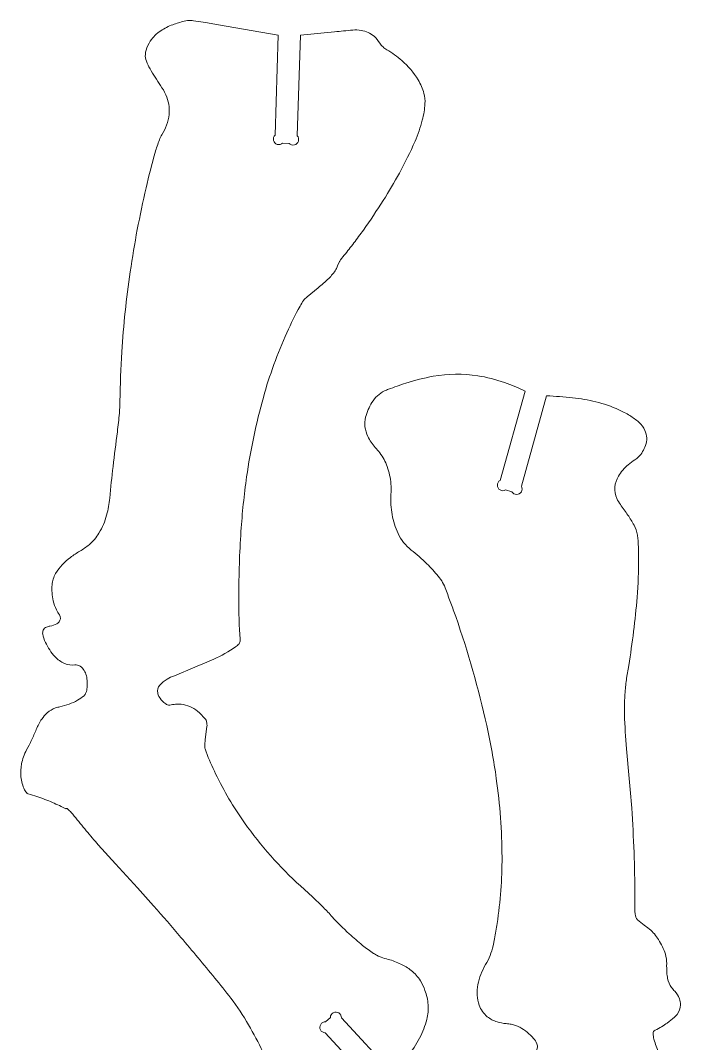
# Model space of a CAD drawing. Header units: centimetres. Extents: x -10.7 to 10.9, y -7.9 to 10.7.
# Drawn here: x -10.68 to -7.22, y 0.67 to 6.03 of the extents above; entities that cross this region are included whole.
import ezdxf

# ---------------------------------------------------------------- set-up
doc = ezdxf.new("R2010")
doc.units = ezdxf.units.CM
doc.header["$MEASUREMENT"] = 0
doc.layers.add('Capa 1', color=7, linetype='Continuous')

msp = doc.modelspace()

# ---------------------------------------------------------------- linework, layer by layer
at = {"layer": 'Capa 1', "color": 250, "lineweight": 18}
for points, knots in [([(-10.63402, 2.2307), (-10.62937, 2.23916), (-10.62499, 2.24775), (-10.62091, 2.25651), (-10.62091, 2.25651), (-10.61222, 2.27508), (-10.60403, 2.29389), (-10.59632, 2.31288), (-10.59632, 2.31288), (-10.58861, 2.33194), (-10.57888, 2.35013), (-10.56732, 2.36712), (-10.56732, 2.36712), (-10.55925, 2.37898), (-10.54978, 2.38982), (-10.5391, 2.39941), (-10.5391, 2.39941), (-10.52649, 2.41073), (-10.51174, 2.4194), (-10.49572, 2.42495), (-10.49572, 2.42495), (-10.48797, 2.42764), (-10.48006, 2.4298), (-10.47202, 2.43146), (-10.47202, 2.43146), (-10.43979, 2.43807), (-10.40875, 2.44956), (-10.37996, 2.46552), (-10.37996, 2.46552), (-10.36776, 2.47229), (-10.35633, 2.48034), (-10.34585, 2.48955), (-10.34585, 2.48955), (-10.34134, 2.49351), (-10.33795, 2.49854), (-10.33595, 2.50417), (-10.33595, 2.50417), (-10.33279, 2.51312), (-10.3307, 2.52241), (-10.32973, 2.53185), (-10.32973, 2.53185), (-10.3281, 2.54767), (-10.32839, 2.56366), (-10.33061, 2.57941), (-10.33061, 2.57941), (-10.33342, 2.59958), (-10.34166, 2.61858), (-10.35446, 2.63442), (-10.35446, 2.63442), (-10.36083, 2.64231), (-10.36976, 2.64777), (-10.37971, 2.64983), (-10.37971, 2.64983), (-10.38422, 2.65076), (-10.38887, 2.65095), (-10.39345, 2.6504), (-10.39345, 2.6504), (-10.41193, 2.64816), (-10.43071, 2.65082), (-10.44784, 2.65812), (-10.44784, 2.65812), (-10.46692, 2.6662), (-10.484, 2.67835), (-10.49791, 2.6937), (-10.49791, 2.6937), (-10.51836, 2.71625), (-10.53541, 2.74165), (-10.54853, 2.76911), (-10.54853, 2.76911), (-10.55516, 2.78297), (-10.55983, 2.79769), (-10.56245, 2.81283), (-10.56245, 2.81283), (-10.56368, 2.81985), (-10.56269, 2.82706), (-10.55967, 2.83352), (-10.55967, 2.83352), (-10.55622, 2.84085), (-10.55004, 2.84657), (-10.54244, 2.84941), (-10.54244, 2.84941), (-10.53666, 2.85158), (-10.53068, 2.85324), (-10.5246, 2.85438), (-10.5246, 2.85438), (-10.512, 2.85675), (-10.49982, 2.86097), (-10.48845, 2.86692), (-10.48845, 2.86692), (-10.48235, 2.8701), (-10.47728, 2.87495), (-10.47385, 2.88092), (-10.47385, 2.88092), (-10.47104, 2.88578), (-10.46966, 2.89134), (-10.46985, 2.89696), (-10.46985, 2.89696), (-10.47005, 2.90284), (-10.47184, 2.90857), (-10.47499, 2.91353), (-10.47499, 2.91353), (-10.48045, 2.92209), (-10.48545, 2.93093), (-10.49, 2.94), (-10.49, 2.94), (-10.49758, 2.95509), (-10.50334, 2.97105), (-10.50716, 2.98751), (-10.50716, 2.98751), (-10.51026, 3.00091), (-10.51236, 3.01452), (-10.51339, 3.02823), (-10.51339, 3.02823), (-10.51447, 3.04222), (-10.51448, 3.05626), (-10.51345, 3.07026), (-10.51345, 3.07026), (-10.51192, 3.09132), (-10.50554, 3.11175), (-10.49483, 3.12996), (-10.49483, 3.12996), (-10.47523, 3.16328), (-10.44892, 3.19218), (-10.41757, 3.21481), (-10.41757, 3.21481), (-10.40151, 3.22639), (-10.38492, 3.23719), (-10.36782, 3.24717), (-10.36782, 3.24717), (-10.3507, 3.25715), (-10.33444, 3.26854), (-10.31921, 3.28124), (-10.31921, 3.28124), (-10.29866, 3.2984), (-10.2812, 3.31892), (-10.26757, 3.34198), (-10.26757, 3.34198), (-10.25001, 3.37169), (-10.23643, 3.40358), (-10.22722, 3.43684), (-10.22722, 3.43684), (-10.21919, 3.46581), (-10.21378, 3.49544), (-10.21103, 3.52538), (-10.21103, 3.52538), (-10.20594, 3.58086), (-10.20018, 3.63627), (-10.19375, 3.6916), (-10.19375, 3.6916), (-10.1867, 3.75202), (-10.17919, 3.81238), (-10.17116, 3.87268), (-10.17116, 3.87268), (-10.16686, 3.90515), (-10.16337, 3.93774), (-10.16074, 3.97039), (-10.16074, 3.97039), (-10.159, 3.99181), (-10.15797, 4.01327), (-10.15761, 4.03475), (-10.15761, 4.03475), (-10.15619, 4.12064), (-10.15285, 4.20651), (-10.14762, 4.29226), (-10.14762, 4.29226), (-10.139, 4.43303), (-10.12438, 4.57336), (-10.10376, 4.71287), (-10.10376, 4.71287), (-10.08195, 4.86049), (-10.05417, 5.00717), (-10.02049, 5.15254), (-10.02049, 5.15254), (-10.00606, 5.21483), (-9.99015, 5.27675), (-9.97274, 5.33827), (-9.97274, 5.33827), (-9.9664, 5.36069), (-9.95912, 5.38283), (-9.95091, 5.40462), (-9.95091, 5.40462), (-9.94739, 5.41395), (-9.94296, 5.42291), (-9.93765, 5.43134), (-9.93765, 5.43134), (-9.92781, 5.44703), (-9.91957, 5.46365), (-9.91304, 5.48098), (-9.91304, 5.48098), (-9.90613, 5.4993), (-9.90169, 5.51846), (-9.89986, 5.53795), (-9.89986, 5.53795), (-9.89653, 5.57333), (-9.90253, 5.60895), (-9.91729, 5.6413), (-9.91729, 5.6413), (-9.92501, 5.65819), (-9.9342, 5.67439), (-9.94473, 5.6897), (-9.94473, 5.6897), (-9.96428, 5.71807), (-9.98271, 5.7472), (-9.99999, 5.77702), (-9.99999, 5.77702), (-10.00738, 5.78978), (-10.01379, 5.80308), (-10.01918, 5.81681), (-10.01918, 5.81681), (-10.02357, 5.82798), (-10.02534, 5.84001), (-10.02436, 5.85195), (-10.02436, 5.85195), (-10.02371, 5.8598), (-10.02226, 5.86755), (-10.02002, 5.87509), (-10.02002, 5.87509), (-10.01508, 5.89166), (-10.00777, 5.90742), (-9.99833, 5.92191), (-9.99833, 5.92191), (-9.98417, 5.94363), (-9.96565, 5.96219), (-9.94394, 5.9764), (-9.94394, 5.9764), (-9.92407, 5.9894), (-9.90281, 6.00012), (-9.88055, 6.00839), (-9.88055, 6.00839), (-9.86087, 6.01569), (-9.84077, 6.02176), (-9.82037, 6.0266), (-9.82037, 6.0266), (-9.8094, 6.0292), (-9.79819, 6.03053), (-9.78693, 6.03057), (-9.78693, 6.03057), (-9.78163, 6.03059), (-9.77636, 6.03017), (-9.77112, 6.02936)], [0, 0, 0, 0, 0.0163934, 0.0163934, 0.0163934, 0.0163934, 0.0327869, 0.0327869, 0.0327869, 0.0327869, 0.0491803, 0.0491803, 0.0491803, 0.0491803, 0.0655738, 0.0655738, 0.0655738, 0.0655738, 0.0819672, 0.0819672, 0.0819672, 0.0819672, 0.0983607, 0.0983607, 0.0983607, 0.0983607, 0.1147541, 0.1147541, 0.1147541, 0.1147541, 0.1311475, 0.1311475, 0.1311475, 0.1311475, 0.147541, 0.147541, 0.147541, 0.147541, 0.1639344, 0.1639344, 0.1639344, 0.1639344, 0.1803279, 0.1803279, 0.1803279, 0.1803279, 0.1967213, 0.1967213, 0.1967213, 0.1967213, 0.2131148, 0.2131148, 0.2131148, 0.2131148, 0.2295082, 0.2295082, 0.2295082, 0.2295082, 0.2459016, 0.2459016, 0.2459016, 0.2459016, 0.2622951, 0.2622951, 0.2622951, 0.2622951, 0.2786885, 0.2786885, 0.2786885, 0.2786885, 0.295082, 0.295082, 0.295082, 0.295082, 0.3114754, 0.3114754, 0.3114754, 0.3114754, 0.3278689, 0.3278689, 0.3278689, 0.3278689, 0.3442623, 0.3442623, 0.3442623, 0.3442623, 0.3606557, 0.3606557, 0.3606557, 0.3606557, 0.3770492, 0.3770492, 0.3770492, 0.3770492, 0.3934426, 0.3934426, 0.3934426, 0.3934426, 0.4098361, 0.4098361, 0.4098361, 0.4098361, 0.4262295, 0.4262295, 0.4262295, 0.4262295, 0.442623, 0.442623, 0.442623, 0.442623, 0.4590164, 0.4590164, 0.4590164, 0.4590164, 0.4754098, 0.4754098, 0.4754098, 0.4754098, 0.4918033, 0.4918033, 0.4918033, 0.4918033, 0.5081967, 0.5081967, 0.5081967, 0.5081967, 0.5245902, 0.5245902, 0.5245902, 0.5245902, 0.5409836, 0.5409836, 0.5409836, 0.5409836, 0.557377, 0.557377, 0.557377, 0.557377, 0.5737705, 0.5737705, 0.5737705, 0.5737705, 0.5901639, 0.5901639, 0.5901639, 0.5901639, 0.6065574, 0.6065574, 0.6065574, 0.6065574, 0.6229508, 0.6229508, 0.6229508, 0.6229508, 0.6393443, 0.6393443, 0.6393443, 0.6393443, 0.6557377, 0.6557377, 0.6557377, 0.6557377, 0.6721311, 0.6721311, 0.6721311, 0.6721311, 0.6885246, 0.6885246, 0.6885246, 0.6885246, 0.704918, 0.704918, 0.704918, 0.704918, 0.7213115, 0.7213115, 0.7213115, 0.7213115, 0.7377049, 0.7377049, 0.7377049, 0.7377049, 0.7540984, 0.7540984, 0.7540984, 0.7540984, 0.7704918, 0.7704918, 0.7704918, 0.7704918, 0.7868852, 0.7868852, 0.7868852, 0.7868852, 0.8032787, 0.8032787, 0.8032787, 0.8032787, 0.8196721, 0.8196721, 0.8196721, 0.8196721, 0.8360656, 0.8360656, 0.8360656, 0.8360656, 0.852459, 0.852459, 0.852459, 0.852459, 0.8688525, 0.8688525, 0.8688525, 0.8688525, 0.8852459, 0.8852459, 0.8852459, 0.8852459, 0.9016393, 0.9016393, 0.9016393, 0.9016393, 0.9180328, 0.9180328, 0.9180328, 0.9180328, 0.9344262, 0.9344262, 0.9344262, 0.9344262, 0.9508197, 0.9508197, 0.9508197, 0.9508197, 0.9672131, 0.9672131, 0.9672131, 0.9672131, 1, 1, 1, 1]), ([(-9.77112, 6.02936), (-9.77112, 6.02936), (-9.70862, 6.01932), (-9.70862, 6.01932), (-9.70862, 6.01932), (-9.70862, 6.01932), (-9.64166, 6.0081), (-9.64166, 6.0081), (-9.64166, 6.0081), (-9.64166, 6.0081), (-9.32739, 5.95386), (-9.32739, 5.95386), (-9.32739, 5.95386), (-9.32739, 5.95386), (-9.34413, 5.42947), (-9.34413, 5.42947)], [0, 0, 0, 0, 0.2, 0.2, 0.2, 0.2, 0.4, 0.4, 0.4, 0.4, 0.6, 0.6, 0.6, 0.6, 1, 1, 1, 1]), ([(-9.22835, 5.42577), (-9.22835, 5.42577), (-9.21153, 5.95272), (-9.21153, 5.95272), (-9.21153, 5.95272), (-9.21153, 5.95272), (-9.03298, 5.97102), (-9.03298, 5.97102)], [0, 0, 0, 0, 0.3333333, 0.3333333, 0.3333333, 0.3333333, 1, 1, 1, 1]), ([(-9.03298, 5.97102), (-9.00094, 5.97433), (-8.96885, 5.97736), (-8.93676, 5.98009), (-8.93676, 5.98009), (-8.92204, 5.98136), (-8.90724, 5.98081), (-8.89265, 5.97846)], [0, 0, 0, 0, 0.3333333, 0.3333333, 0.3333333, 0.3333333, 1, 1, 1, 1]), ([(-8.89265, 5.97846), (-8.86778, 5.97447), (-8.84447, 5.96374), (-8.82525, 5.94745), (-8.82525, 5.94745), (-8.81304, 5.93711), (-8.80264, 5.92482), (-8.79447, 5.91109), (-8.79447, 5.91109), (-8.79007, 5.90369), (-8.7845, 5.89705), (-8.77798, 5.89143), (-8.77798, 5.89143), (-8.77183, 5.88612), (-8.7652, 5.88139), (-8.75818, 5.87728), (-8.75818, 5.87728), (-8.73007, 5.86089), (-8.70365, 5.84176), (-8.67928, 5.8202), (-8.67928, 5.8202), (-8.646, 5.79078), (-8.61722, 5.75662), (-8.59387, 5.71883), (-8.59387, 5.71883), (-8.58027, 5.69682), (-8.57001, 5.67289), (-8.56345, 5.64786), (-8.56345, 5.64786), (-8.55888, 5.63046), (-8.55712, 5.61242), (-8.55824, 5.59445), (-8.55824, 5.59445), (-8.56005, 5.56523), (-8.56468, 5.53626), (-8.5721, 5.50794), (-8.5721, 5.50794), (-8.58203, 5.47004), (-8.59482, 5.43296), (-8.61034, 5.397), (-8.61034, 5.397), (-8.63486, 5.34026), (-8.66208, 5.28473), (-8.69191, 5.2306), (-8.69191, 5.2306), (-8.71876, 5.18187), (-8.74707, 5.13396), (-8.77683, 5.08694), (-8.77683, 5.08694), (-8.81024, 5.03416), (-8.84505, 4.98228), (-8.88126, 4.93137), (-8.88126, 4.93137), (-8.89752, 4.90849), (-8.91416, 4.88588), (-8.93115, 4.86353), (-8.93115, 4.86353), (-8.94756, 4.84194), (-8.96434, 4.82064), (-8.98146, 4.7996)], [0, 0, 0, 0, 0.0625, 0.0625, 0.0625, 0.0625, 0.125, 0.125, 0.125, 0.125, 0.1875, 0.1875, 0.1875, 0.1875, 0.25, 0.25, 0.25, 0.25, 0.3125, 0.3125, 0.3125, 0.3125, 0.375, 0.375, 0.375, 0.375, 0.4375, 0.4375, 0.4375, 0.4375, 0.5, 0.5, 0.5, 0.5, 0.5625, 0.5625, 0.5625, 0.5625, 0.625, 0.625, 0.625, 0.625, 0.6875, 0.6875, 0.6875, 0.6875, 0.75, 0.75, 0.75, 0.75, 0.8125, 0.8125, 0.8125, 0.8125, 0.875, 0.875, 0.875, 0.875, 1, 1, 1, 1]), ([(-9.34413, 5.42947), (-9.35168, 5.42239), (-9.35486, 5.41182), (-9.3525, 5.40176), (-9.3525, 5.40176), (-9.35015, 5.39167), (-9.34259, 5.38362), (-9.3327, 5.38064), (-9.3327, 5.38064), (-9.32279, 5.37763), (-9.31204, 5.38016), (-9.30449, 5.38724)], [0, 0, 0, 0, 0.25, 0.25, 0.25, 0.25, 0.5, 0.5, 0.5, 0.5, 1, 1, 1, 1]), ([(-9.27059, 5.38615), (-9.26352, 5.3786), (-9.25294, 5.3754), (-9.24288, 5.37776), (-9.24288, 5.37776), (-9.2328, 5.38012), (-9.22475, 5.38767), (-9.22175, 5.39758), (-9.22175, 5.39758), (-9.21876, 5.40749), (-9.22127, 5.41823), (-9.22835, 5.42577)], [0, 0, 0, 0, 0.25, 0.25, 0.25, 0.25, 0.5, 0.5, 0.5, 0.5, 1, 1, 1, 1]), ([(-9.01598, 4.74312), (-9.01825, 4.73664), (-9.02126, 4.73045), (-9.0249, 4.72463), (-9.0249, 4.72463), (-9.03571, 4.70745), (-9.04855, 4.69165), (-9.06315, 4.67756), (-9.06315, 4.67756), (-9.08075, 4.66056), (-9.09905, 4.64433), (-9.11802, 4.62888)], [0, 0, 0, 0, 0.25, 0.25, 0.25, 0.25, 0.5, 0.5, 0.5, 0.5, 1, 1, 1, 1]), ([(-9.1767, 4.58106), (-9.18375, 4.57533), (-9.18999, 4.56869), (-9.1953, 4.56132), (-9.1953, 4.56132), (-9.20186, 4.55218), (-9.20783, 4.54262), (-9.21314, 4.5327), (-9.21314, 4.5327), (-9.23764, 4.48693), (-9.26066, 4.44037), (-9.28214, 4.39312), (-9.28214, 4.39312), (-9.33199, 4.28345), (-9.37329, 4.17015), (-9.40567, 4.05412), (-9.40567, 4.05412), (-9.44388, 3.9173), (-9.47309, 3.77811), (-9.49314, 3.63747), (-9.49314, 3.63747), (-9.50668, 3.54243), (-9.51662, 3.44693), (-9.52296, 3.35113), (-9.52296, 3.35113), (-9.53047, 3.23761), (-9.53435, 3.12386), (-9.53464, 3.01009), (-9.53464, 3.01009), (-9.53474, 2.9668), (-9.53406, 2.9235), (-9.53263, 2.88024), (-9.53263, 2.88024), (-9.5315, 2.84672), (-9.52962, 2.81326), (-9.52696, 2.77982), (-9.52696, 2.77982), (-9.52644, 2.77334), (-9.52858, 2.76691), (-9.53288, 2.76202), (-9.53288, 2.76202), (-9.53822, 2.75591), (-9.54432, 2.75048), (-9.55099, 2.74587), (-9.55099, 2.74587), (-9.58731, 2.72074), (-9.62583, 2.69896), (-9.66606, 2.68079), (-9.66606, 2.68079), (-9.69855, 2.66611), (-9.73131, 2.65203), (-9.76433, 2.63855)], [0, 0, 0, 0, 0.0714286, 0.0714286, 0.0714286, 0.0714286, 0.1428571, 0.1428571, 0.1428571, 0.1428571, 0.2142857, 0.2142857, 0.2142857, 0.2142857, 0.2857143, 0.2857143, 0.2857143, 0.2857143, 0.3571429, 0.3571429, 0.3571429, 0.3571429, 0.4285714, 0.4285714, 0.4285714, 0.4285714, 0.5, 0.5, 0.5, 0.5, 0.5714286, 0.5714286, 0.5714286, 0.5714286, 0.6428571, 0.6428571, 0.6428571, 0.6428571, 0.7142857, 0.7142857, 0.7142857, 0.7142857, 0.7857143, 0.7857143, 0.7857143, 0.7857143, 0.8571429, 0.8571429, 0.8571429, 0.8571429, 1, 1, 1, 1]), ([(-8.19369, 1.21474), (-8.18876, 1.24136), (-8.18425, 1.26808), (-8.1801, 1.29483), (-8.1801, 1.29483), (-8.1623, 1.41015), (-8.15366, 1.52667), (-8.15427, 1.64334), (-8.15427, 1.64334), (-8.15501, 1.78099), (-8.16498, 1.91844), (-8.18415, 2.05476), (-8.18415, 2.05476), (-8.19723, 2.14791), (-8.21398, 2.2405), (-8.23438, 2.33234), (-8.23438, 2.33234), (-8.27735, 2.52594), (-8.33164, 2.71686), (-8.39692, 2.90413), (-8.39692, 2.90413), (-8.40521, 2.92791), (-8.41383, 2.95157), (-8.42274, 2.97513), (-8.42274, 2.97513), (-8.43167, 2.99868), (-8.44028, 3.02233), (-8.4486, 3.0461), (-8.4486, 3.0461), (-8.45309, 3.05897), (-8.45875, 3.07138), (-8.46548, 3.08322), (-8.46548, 3.08322), (-8.47211, 3.09485), (-8.47979, 3.10585), (-8.48842, 3.11608), (-8.48842, 3.11608), (-8.5075, 3.13863), (-8.52748, 3.16039), (-8.54835, 3.18129), (-8.54835, 3.18129), (-8.57406, 3.20702), (-8.60139, 3.23109), (-8.63018, 3.25334), (-8.63018, 3.25334), (-8.65985, 3.27625), (-8.68352, 3.30602), (-8.6992, 3.34006), (-8.6992, 3.34006), (-8.71368, 3.37157), (-8.72408, 3.40481), (-8.73013, 3.43895), (-8.73013, 3.43895), (-8.73628, 3.47354), (-8.73842, 3.50872), (-8.73654, 3.5438), (-8.73654, 3.5438), (-8.73553, 3.56263), (-8.73569, 3.58153), (-8.73702, 3.60035), (-8.73702, 3.60035), (-8.73919, 3.63126), (-8.74557, 3.6617), (-8.75601, 3.69088), (-8.75601, 3.69088), (-8.76521, 3.71665), (-8.77838, 3.74084), (-8.79502, 3.76259), (-8.79502, 3.76259), (-8.80259, 3.77247), (-8.81056, 3.78207), (-8.81888, 3.79134), (-8.81888, 3.79134), (-8.83439, 3.80862), (-8.84747, 3.82795), (-8.85773, 3.84879), (-8.85773, 3.84879), (-8.86559, 3.86477), (-8.87067, 3.88199), (-8.87271, 3.89969), (-8.87271, 3.89969), (-8.87464, 3.91634), (-8.8735, 3.93322), (-8.86936, 3.94948), (-8.86936, 3.94948), (-8.8624, 3.97682), (-8.85138, 4.00299), (-8.83667, 4.02707), (-8.83667, 4.02707), (-8.82072, 4.05315), (-8.79767, 4.07417), (-8.77022, 4.08763), (-8.77022, 4.08763), (-8.76359, 4.09088), (-8.75682, 4.09382), (-8.74991, 4.09643), (-8.74991, 4.09643), (-8.71993, 4.10775), (-8.68967, 4.11831), (-8.65914, 4.12808), (-8.65914, 4.12808), (-8.61178, 4.14327), (-8.56347, 4.1554), (-8.51454, 4.16436), (-8.51454, 4.16436), (-8.43754, 4.17846), (-8.35866, 4.17943), (-8.28132, 4.16724), (-8.28132, 4.16724), (-8.2335, 4.15969), (-8.18646, 4.14785), (-8.14078, 4.13188), (-8.14078, 4.13188), (-8.1042, 4.1191), (-8.06844, 4.10414), (-8.03364, 4.08711)], [0, 0, 0, 0, 0.0333333, 0.0333333, 0.0333333, 0.0333333, 0.0666667, 0.0666667, 0.0666667, 0.0666667, 0.1, 0.1, 0.1, 0.1, 0.1333333, 0.1333333, 0.1333333, 0.1333333, 0.1666667, 0.1666667, 0.1666667, 0.1666667, 0.2, 0.2, 0.2, 0.2, 0.2333333, 0.2333333, 0.2333333, 0.2333333, 0.2666667, 0.2666667, 0.2666667, 0.2666667, 0.3, 0.3, 0.3, 0.3, 0.3333333, 0.3333333, 0.3333333, 0.3333333, 0.3666667, 0.3666667, 0.3666667, 0.3666667, 0.4, 0.4, 0.4, 0.4, 0.4333333, 0.4333333, 0.4333333, 0.4333333, 0.4666667, 0.4666667, 0.4666667, 0.4666667, 0.5, 0.5, 0.5, 0.5, 0.5333333, 0.5333333, 0.5333333, 0.5333333, 0.5666667, 0.5666667, 0.5666667, 0.5666667, 0.6, 0.6, 0.6, 0.6, 0.6333333, 0.6333333, 0.6333333, 0.6333333, 0.6666667, 0.6666667, 0.6666667, 0.6666667, 0.7, 0.7, 0.7, 0.7, 0.7333333, 0.7333333, 0.7333333, 0.7333333, 0.7666667, 0.7666667, 0.7666667, 0.7666667, 0.8, 0.8, 0.8, 0.8, 0.8333333, 0.8333333, 0.8333333, 0.8333333, 0.8666667, 0.8666667, 0.8666667, 0.8666667, 0.9, 0.9, 0.9, 0.9, 0.9333333, 0.9333333, 0.9333333, 0.9333333, 1, 1, 1, 1]), ([(-7.92034, 4.06228), (-7.87482, 4.06017), (-7.82938, 4.05677), (-7.78405, 4.0521), (-7.78405, 4.0521), (-7.74309, 4.04787), (-7.70247, 4.04078), (-7.6625, 4.03089), (-7.6625, 4.03089), (-7.62106, 4.02066), (-7.58067, 4.00656), (-7.54187, 3.98878), (-7.54187, 3.98878), (-7.52229, 3.97982), (-7.50324, 3.96974), (-7.4848, 3.95862), (-7.4848, 3.95862), (-7.46774, 3.94833), (-7.4516, 3.93656), (-7.43661, 3.92343), (-7.43661, 3.92343), (-7.42294, 3.91148), (-7.41204, 3.89668), (-7.40467, 3.88007), (-7.40467, 3.88007), (-7.39364, 3.85525), (-7.39253, 3.82712), (-7.40159, 3.8015), (-7.40159, 3.8015), (-7.40951, 3.7791), (-7.42215, 3.75866), (-7.43867, 3.74157), (-7.43867, 3.74157), (-7.44421, 3.73587), (-7.4504, 3.73085), (-7.45715, 3.72663), (-7.45715, 3.72663), (-7.46962, 3.71881), (-7.48153, 3.71012), (-7.4928, 3.70063), (-7.4928, 3.70063), (-7.51306, 3.68357), (-7.53036, 3.66329), (-7.544, 3.64057), (-7.544, 3.64057), (-7.56525, 3.60511), (-7.5682, 3.56163), (-7.55185, 3.52365), (-7.55185, 3.52365), (-7.54703, 3.51246), (-7.54092, 3.50185), (-7.53366, 3.49208), (-7.53366, 3.49208), (-7.5202, 3.47398), (-7.50711, 3.45563), (-7.49436, 3.43702), (-7.49436, 3.43702), (-7.48257, 3.41983), (-7.4718, 3.40195), (-7.46206, 3.3835), (-7.46206, 3.3835), (-7.45353, 3.36733), (-7.44745, 3.34994), (-7.44406, 3.33196), (-7.44406, 3.33196), (-7.44243, 3.32331), (-7.44137, 3.31454), (-7.44085, 3.30575), (-7.44085, 3.30575), (-7.43904, 3.2744), (-7.43809, 3.24301), (-7.43798, 3.21161), (-7.43798, 3.21161), (-7.43774, 3.14289), (-7.44041, 3.07416), (-7.44599, 3.00565), (-7.44599, 3.00565), (-7.45575, 2.88599), (-7.47042, 2.76676), (-7.48999, 2.6483)], [0, 0, 0, 0, 0.047619, 0.047619, 0.047619, 0.047619, 0.0952381, 0.0952381, 0.0952381, 0.0952381, 0.1428571, 0.1428571, 0.1428571, 0.1428571, 0.1904762, 0.1904762, 0.1904762, 0.1904762, 0.2380952, 0.2380952, 0.2380952, 0.2380952, 0.2857143, 0.2857143, 0.2857143, 0.2857143, 0.3333333, 0.3333333, 0.3333333, 0.3333333, 0.3809524, 0.3809524, 0.3809524, 0.3809524, 0.4285714, 0.4285714, 0.4285714, 0.4285714, 0.4761905, 0.4761905, 0.4761905, 0.4761905, 0.5238095, 0.5238095, 0.5238095, 0.5238095, 0.5714286, 0.5714286, 0.5714286, 0.5714286, 0.6190476, 0.6190476, 0.6190476, 0.6190476, 0.6666667, 0.6666667, 0.6666667, 0.6666667, 0.7142857, 0.7142857, 0.7142857, 0.7142857, 0.7619048, 0.7619048, 0.7619048, 0.7619048, 0.8095238, 0.8095238, 0.8095238, 0.8095238, 0.8571429, 0.8571429, 0.8571429, 0.8571429, 0.9047619, 0.9047619, 0.9047619, 0.9047619, 1, 1, 1, 1]), ([(-8.16402, 3.61875), (-8.17303, 3.61367), (-8.17864, 3.60416), (-8.17875, 3.59382), (-8.17875, 3.59382), (-8.17884, 3.58348), (-8.17342, 3.57387), (-8.16451, 3.5686), (-8.16451, 3.5686), (-8.1556, 3.56334), (-8.14456, 3.56323), (-8.13556, 3.56832)], [0, 0, 0, 0, 0.25, 0.25, 0.25, 0.25, 0.5, 0.5, 0.5, 0.5, 1, 1, 1, 1]), ([(-8.10287, 3.55923), (-8.09779, 3.55022), (-8.08828, 3.5446), (-8.07794, 3.54451), (-8.07794, 3.54451), (-8.06759, 3.54441), (-8.05798, 3.54982), (-8.05272, 3.55874), (-8.05272, 3.55874), (-8.04746, 3.56764), (-8.04735, 3.57869), (-8.05243, 3.5877)], [0, 0, 0, 0, 0.25, 0.25, 0.25, 0.25, 0.5, 0.5, 0.5, 0.5, 1, 1, 1, 1]), ([(-9.87232, 2.59444), (-9.88541, 2.58907), (-9.89816, 2.5829), (-9.91048, 2.57594), (-9.91048, 2.57594), (-9.92489, 2.56778), (-9.93778, 2.55724), (-9.9486, 2.54472), (-9.9486, 2.54472), (-9.9584, 2.53339), (-9.96238, 2.51819), (-9.95936, 2.50352), (-9.95936, 2.50352), (-9.95803, 2.49711), (-9.95584, 2.49092), (-9.95281, 2.48511), (-9.95281, 2.48511), (-9.94637, 2.47278), (-9.93749, 2.46188), (-9.92671, 2.45308), (-9.92671, 2.45308), (-9.92107, 2.44848), (-9.91484, 2.44465), (-9.90818, 2.4417), (-9.90818, 2.4417), (-9.90462, 2.44012), (-9.90071, 2.4395), (-9.89684, 2.43986)], [0, 0, 0, 0, 0.125, 0.125, 0.125, 0.125, 0.25, 0.25, 0.25, 0.25, 0.375, 0.375, 0.375, 0.375, 0.5, 0.5, 0.5, 0.5, 0.625, 0.625, 0.625, 0.625, 0.75, 0.75, 0.75, 0.75, 1, 1, 1, 1]), ([(-7.50066, 2.58153), (-7.50443, 2.55726), (-7.5072, 2.53283), (-7.50899, 2.50834), (-7.50899, 2.50834), (-7.51188, 2.46911), (-7.51281, 2.42978), (-7.51183, 2.39047), (-7.51183, 2.39047), (-7.51032, 2.33053), (-7.50687, 2.27065), (-7.5015, 2.21093)], [0, 0, 0, 0, 0.25, 0.25, 0.25, 0.25, 0.5, 0.5, 0.5, 0.5, 1, 1, 1, 1]), ([(-9.88927, 2.44113), (-9.87928, 2.44352), (-9.86907, 2.44494), (-9.85881, 2.44532), (-9.85881, 2.44532), (-9.8279, 2.44648), (-9.79733, 2.43856), (-9.77086, 2.42256), (-9.77086, 2.42256), (-9.7563, 2.41375), (-9.74314, 2.40281), (-9.73179, 2.39012)], [0, 0, 0, 0, 0.25, 0.25, 0.25, 0.25, 0.5, 0.5, 0.5, 0.5, 1, 1, 1, 1]), ([(-9.73179, 2.39012), (-9.73179, 2.39012), (-9.71933, 2.37648), (-9.71933, 2.37648), (-9.71933, 2.37648), (-9.71933, 2.37648), (-9.71305, 2.37005), (-9.71305, 2.37005)], [0, 0, 0, 0, 0.3333333, 0.3333333, 0.3333333, 0.3333333, 1, 1, 1, 1]), ([(-9.71305, 2.37005), (-9.71042, 2.36749), (-9.70814, 2.36459), (-9.70627, 2.36144), (-9.70627, 2.36144), (-9.7047, 2.35879), (-9.70355, 2.35594), (-9.70289, 2.35295), (-9.70289, 2.35295), (-9.70097, 2.34446), (-9.70054, 2.33572), (-9.70161, 2.32709)], [0, 0, 0, 0, 0.25, 0.25, 0.25, 0.25, 0.5, 0.5, 0.5, 0.5, 1, 1, 1, 1]), ([(-9.70161, 2.32709), (-9.70161, 2.32709), (-9.71014, 2.25936), (-9.71014, 2.25936), (-9.71014, 2.25936), (-9.71014, 2.25936), (-9.71292, 2.23209), (-9.71292, 2.23209)], [0, 0, 0, 0, 0.3333333, 0.3333333, 0.3333333, 0.3333333, 1, 1, 1, 1]), ([(-10.6381, 1.97395), (-10.64011, 1.97459), (-10.64196, 1.97566), (-10.64353, 1.97705), (-10.64353, 1.97705), (-10.64941, 1.98225), (-10.65418, 1.9886), (-10.65752, 1.99572), (-10.65752, 1.99572), (-10.66778, 2.01745), (-10.67431, 2.04079), (-10.67685, 2.06469), (-10.67685, 2.06469), (-10.67921, 2.08694), (-10.6781, 2.10943), (-10.67353, 2.13133), (-10.67353, 2.13133), (-10.66817, 2.15697), (-10.65944, 2.18178), (-10.64756, 2.20512)], [0, 0, 0, 0, 0.1666667, 0.1666667, 0.1666667, 0.1666667, 0.3333333, 0.3333333, 0.3333333, 0.3333333, 0.5, 0.5, 0.5, 0.5, 0.6666667, 0.6666667, 0.6666667, 0.6666667, 1, 1, 1, 1]), ([(-9.71292, 2.23209), (-9.71335, 2.22634), (-9.713, 2.22054), (-9.7119, 2.21488), (-9.7119, 2.21488), (-9.71059, 2.20819), (-9.70867, 2.20164), (-9.70615, 2.19531), (-9.70615, 2.19531), (-9.69062, 2.15628), (-9.67385, 2.11777), (-9.65583, 2.07982), (-9.65583, 2.07982), (-9.61319, 1.99001), (-9.5627, 1.90416), (-9.50495, 1.82322), (-9.50495, 1.82322), (-9.41893, 1.70269), (-9.3205, 1.59157), (-9.21125, 1.49161)], [0, 0, 0, 0, 0.1666667, 0.1666667, 0.1666667, 0.1666667, 0.3333333, 0.3333333, 0.3333333, 0.3333333, 0.5, 0.5, 0.5, 0.5, 0.6666667, 0.6666667, 0.6666667, 0.6666667, 1, 1, 1, 1]), ([(-7.48694, 2.05543), (-7.4819, 2.00362), (-7.47764, 1.95173), (-7.47415, 1.89978), (-7.47415, 1.89978), (-7.46896, 1.82254), (-7.46494, 1.74524), (-7.46207, 1.66788), (-7.46207, 1.66788), (-7.45929, 1.59277), (-7.45769, 1.51761), (-7.45722, 1.44245), (-7.45722, 1.44245), (-7.45706, 1.41633), (-7.45704, 1.3902), (-7.45712, 1.36407), (-7.45712, 1.36407), (-7.45715, 1.35753), (-7.45692, 1.351), (-7.45644, 1.34448), (-7.45644, 1.34448), (-7.4556, 1.33329), (-7.45087, 1.32276), (-7.44305, 1.31472), (-7.44305, 1.31472), (-7.43254, 1.30391), (-7.42102, 1.29413), (-7.40866, 1.28549)], [0, 0, 0, 0, 0.125, 0.125, 0.125, 0.125, 0.25, 0.25, 0.25, 0.25, 0.375, 0.375, 0.375, 0.375, 0.5, 0.5, 0.5, 0.5, 0.625, 0.625, 0.625, 0.625, 0.75, 0.75, 0.75, 0.75, 1, 1, 1, 1]), ([(-10.46532, 1.9083), (-10.49, 1.92018), (-10.51507, 1.93125), (-10.54047, 1.94149), (-10.54047, 1.94149), (-10.56854, 1.95282), (-10.59726, 1.96249), (-10.62647, 1.97046)], [0, 0, 0, 0, 0.3333333, 0.3333333, 0.3333333, 0.3333333, 1, 1, 1, 1]), ([(-10.43969, 1.89717), (-10.43969, 1.89717), (-10.44135, 1.89668), (-10.44135, 1.89668), (-10.44135, 1.89668), (-10.44135, 1.89668), (-10.46532, 1.9083), (-10.46532, 1.9083)], [0, 0, 0, 0, 0.3333333, 0.3333333, 0.3333333, 0.3333333, 1, 1, 1, 1]), ([(-10.28654, 1.7246), (-10.30793, 1.74968), (-10.329, 1.77506), (-10.34972, 1.80071), (-10.34972, 1.80071), (-10.37044, 1.82636), (-10.39159, 1.85166), (-10.41318, 1.8766), (-10.41318, 1.8766), (-10.41902, 1.88333), (-10.42537, 1.88961), (-10.43217, 1.89539), (-10.43217, 1.89539), (-10.43381, 1.89678), (-10.43588, 1.89758), (-10.43803, 1.89765), (-10.43803, 1.89765), (-10.43863, 1.89766), (-10.4392, 1.89751), (-10.43969, 1.89717)], [0, 0, 0, 0, 0.1666667, 0.1666667, 0.1666667, 0.1666667, 0.3333333, 0.3333333, 0.3333333, 0.3333333, 0.5, 0.5, 0.5, 0.5, 0.6666667, 0.6666667, 0.6666667, 0.6666667, 1, 1, 1, 1]), ([(-9.98126, 1.38721), (-9.98126, 1.38721), (-10.06607, 1.48195), (-10.06607, 1.48195), (-10.06607, 1.48195), (-10.06607, 1.48195), (-10.1801, 1.60724), (-10.1801, 1.60724), (-10.1801, 1.60724), (-10.1801, 1.60724), (-10.27095, 1.70688), (-10.27095, 1.70688), (-10.27095, 1.70688), (-10.27095, 1.70688), (-10.28654, 1.7246), (-10.28654, 1.7246)], [0, 0, 0, 0, 0.2, 0.2, 0.2, 0.2, 0.4, 0.4, 0.4, 0.4, 0.6, 0.6, 0.6, 0.6, 1, 1, 1, 1]), ([(-9.14827, 1.4339), (-9.12858, 1.41579), (-9.1093, 1.39726), (-9.09044, 1.37829), (-9.09044, 1.37829), (-9.07466, 1.36241), (-9.05924, 1.34616), (-9.0442, 1.32957), (-9.0442, 1.32957), (-9.01628, 1.29873), (-8.98696, 1.26918), (-8.95632, 1.24102), (-8.95632, 1.24102), (-8.93339, 1.21995), (-8.90972, 1.19965), (-8.88537, 1.18021), (-8.88537, 1.18021), (-8.86673, 1.16532), (-8.84743, 1.15127), (-8.82751, 1.13813), (-8.82751, 1.13813), (-8.82112, 1.1339), (-8.81455, 1.12994), (-8.80784, 1.12623), (-8.80784, 1.12623), (-8.80149, 1.12273), (-8.79484, 1.11981), (-8.78795, 1.11751), (-8.78795, 1.11751), (-8.77585, 1.11349), (-8.76364, 1.10982), (-8.75131, 1.10656), (-8.75131, 1.10656), (-8.72839, 1.10047), (-8.70611, 1.09222), (-8.68475, 1.0819), (-8.68475, 1.0819), (-8.66566, 1.07269), (-8.64759, 1.06149), (-8.63086, 1.0485), (-8.63086, 1.0485), (-8.6116, 1.03355), (-8.5952, 1.01524), (-8.58243, 0.99448), (-8.58243, 0.99448), (-8.57263, 0.97854), (-8.56448, 0.96166), (-8.55813, 0.94407), (-8.55813, 0.94407), (-8.54936, 0.91982), (-8.54391, 0.89451), (-8.54192, 0.86879), (-8.54192, 0.86879), (-8.53993, 0.84305), (-8.54213, 0.81713), (-8.54847, 0.79209), (-8.54847, 0.79209), (-8.55715, 0.75785), (-8.56984, 0.72473), (-8.58629, 0.69346), (-8.58629, 0.69346), (-8.60417, 0.65946), (-8.62506, 0.62712), (-8.64867, 0.59682), (-8.64867, 0.59682), (-8.6731, 0.56548), (-8.69879, 0.53514), (-8.72565, 0.50587)], [0, 0, 0, 0, 0.0555556, 0.0555556, 0.0555556, 0.0555556, 0.1111111, 0.1111111, 0.1111111, 0.1111111, 0.1666667, 0.1666667, 0.1666667, 0.1666667, 0.2222222, 0.2222222, 0.2222222, 0.2222222, 0.2777778, 0.2777778, 0.2777778, 0.2777778, 0.3333333, 0.3333333, 0.3333333, 0.3333333, 0.3888889, 0.3888889, 0.3888889, 0.3888889, 0.4444444, 0.4444444, 0.4444444, 0.4444444, 0.5, 0.5, 0.5, 0.5, 0.5555556, 0.5555556, 0.5555556, 0.5555556, 0.6111111, 0.6111111, 0.6111111, 0.6111111, 0.6666667, 0.6666667, 0.6666667, 0.6666667, 0.7222222, 0.7222222, 0.7222222, 0.7222222, 0.7777778, 0.7777778, 0.7777778, 0.7777778, 0.8333333, 0.8333333, 0.8333333, 0.8333333, 0.8888889, 0.8888889, 0.8888889, 0.8888889, 1, 1, 1, 1]), ([(-8.80877, 0.42513), (-8.82732, 0.41136), (-8.84622, 0.39802), (-8.86541, 0.38514), (-8.86541, 0.38514), (-8.89135, 0.36776), (-8.91881, 0.35276), (-8.94747, 0.34034), (-8.94747, 0.34034), (-8.99718, 0.31882), (-9.05041, 0.30652), (-9.10452, 0.30405), (-9.10452, 0.30405), (-9.13102, 0.30285), (-9.15758, 0.30472), (-9.18365, 0.30964), (-9.18365, 0.30964), (-9.21443, 0.31543), (-9.24371, 0.3275), (-9.26964, 0.34509), (-9.26964, 0.34509), (-9.28133, 0.35301), (-9.29177, 0.36265), (-9.30058, 0.37371), (-9.30058, 0.37371), (-9.30592, 0.38042), (-9.31009, 0.38802), (-9.31287, 0.39614), (-9.31287, 0.39614), (-9.32392, 0.42836), (-9.33597, 0.46023), (-9.34899, 0.49169), (-9.34899, 0.49169), (-9.36722, 0.53568), (-9.3869, 0.57906), (-9.408, 0.62173), (-9.408, 0.62173), (-9.43171, 0.66968), (-9.45685, 0.7169), (-9.48336, 0.76335), (-9.48336, 0.76335), (-9.51124, 0.81222), (-9.54246, 0.85911), (-9.57681, 0.9037), (-9.57681, 0.9037), (-9.60409, 0.9391), (-9.63189, 0.97412), (-9.66021, 1.0087), (-9.66021, 1.0087), (-9.7188, 1.08025), (-9.77801, 1.15129), (-9.83783, 1.22181), (-9.83783, 1.22181), (-9.88504, 1.27746), (-9.93286, 1.3326), (-9.98126, 1.38721)], [0, 0, 0, 0, 0.0666667, 0.0666667, 0.0666667, 0.0666667, 0.1333333, 0.1333333, 0.1333333, 0.1333333, 0.2, 0.2, 0.2, 0.2, 0.2666667, 0.2666667, 0.2666667, 0.2666667, 0.3333333, 0.3333333, 0.3333333, 0.3333333, 0.4, 0.4, 0.4, 0.4, 0.4666667, 0.4666667, 0.4666667, 0.4666667, 0.5333333, 0.5333333, 0.5333333, 0.5333333, 0.6, 0.6, 0.6, 0.6, 0.6666667, 0.6666667, 0.6666667, 0.6666667, 0.7333333, 0.7333333, 0.7333333, 0.7333333, 0.8, 0.8, 0.8, 0.8, 0.8666667, 0.8666667, 0.8666667, 0.8666667, 1, 1, 1, 1]), ([(-7.3812, 1.26561), (-7.36256, 1.24963), (-7.34642, 1.23094), (-7.3333, 1.21019), (-7.3333, 1.21019), (-7.31821, 1.18634), (-7.30629, 1.16064), (-7.29782, 1.13373), (-7.29782, 1.13373), (-7.29291, 1.11815), (-7.29055, 1.10185), (-7.29084, 1.08551), (-7.29084, 1.08551), (-7.2911, 1.06925), (-7.29084, 1.053), (-7.29001, 1.03677), (-7.29001, 1.03677), (-7.28948, 1.02643), (-7.28807, 1.01615), (-7.28577, 1.00605), (-7.28577, 1.00605), (-7.28191, 0.98905), (-7.27475, 0.97299), (-7.26467, 0.95877), (-7.26467, 0.95877), (-7.25983, 0.95196), (-7.25445, 0.94555), (-7.24853, 0.93964), (-7.24853, 0.93964), (-7.23746, 0.92853), (-7.22903, 0.91508), (-7.22385, 0.90027), (-7.22385, 0.90027), (-7.2203, 0.89012), (-7.21845, 0.87947), (-7.21834, 0.86871), (-7.21834, 0.86871), (-7.21816, 0.85002), (-7.22464, 0.83186), (-7.23663, 0.81749), (-7.23663, 0.81749), (-7.2409, 0.8124), (-7.24552, 0.80762), (-7.2505, 0.80321), (-7.2505, 0.80321), (-7.26261, 0.79246), (-7.27525, 0.78232), (-7.28833, 0.77279), (-7.28833, 0.77279), (-7.29769, 0.76598), (-7.30734, 0.75961), (-7.31724, 0.75366), (-7.31724, 0.75366), (-7.32841, 0.74697), (-7.33983, 0.74072), (-7.35147, 0.73493), (-7.35147, 0.73493), (-7.35793, 0.73172), (-7.36197, 0.72507), (-7.36181, 0.71784), (-7.36181, 0.71784), (-7.36161, 0.70772), (-7.36015, 0.69768), (-7.35746, 0.68792), (-7.35746, 0.68792), (-7.35399, 0.6753), (-7.34993, 0.66286), (-7.34527, 0.65064), (-7.34527, 0.65064), (-7.33661, 0.62795), (-7.32912, 0.60483), (-7.32283, 0.58137), (-7.32283, 0.58137), (-7.31954, 0.56912), (-7.31721, 0.55665), (-7.31583, 0.54405), (-7.31583, 0.54405), (-7.31479, 0.53444), (-7.3163, 0.52472), (-7.3202, 0.51588), (-7.3202, 0.51588), (-7.32373, 0.50792), (-7.32984, 0.50139), (-7.33754, 0.49734), (-7.33754, 0.49734), (-7.34699, 0.49238), (-7.35696, 0.48847), (-7.36728, 0.48565), (-7.36728, 0.48565), (-7.38812, 0.47996), (-7.40974, 0.4775), (-7.43133, 0.47838), (-7.43133, 0.47838), (-7.45164, 0.47918), (-7.47168, 0.4833), (-7.49066, 0.49057), (-7.49066, 0.49057), (-7.50238, 0.49507), (-7.51389, 0.50004), (-7.5252, 0.50547), (-7.5252, 0.50547), (-7.53659, 0.51094), (-7.54889, 0.51431), (-7.56148, 0.5154), (-7.56148, 0.5154), (-7.57376, 0.51644), (-7.5861, 0.51546), (-7.59805, 0.51245), (-7.59805, 0.51245), (-7.61731, 0.5076), (-7.6335, 0.49458), (-7.64234, 0.47677), (-7.64234, 0.47677), (-7.64863, 0.46413), (-7.65164, 0.45013), (-7.65111, 0.43602), (-7.65111, 0.43602), (-7.64997, 0.40589), (-7.63799, 0.37722), (-7.61735, 0.35525), (-7.61735, 0.35525), (-7.60898, 0.34636), (-7.5992, 0.33895), (-7.58835, 0.33336)], [0, 0, 0, 0, 0.03125, 0.03125, 0.03125, 0.03125, 0.0625, 0.0625, 0.0625, 0.0625, 0.09375, 0.09375, 0.09375, 0.09375, 0.125, 0.125, 0.125, 0.125, 0.15625, 0.15625, 0.15625, 0.15625, 0.1875, 0.1875, 0.1875, 0.1875, 0.21875, 0.21875, 0.21875, 0.21875, 0.25, 0.25, 0.25, 0.25, 0.28125, 0.28125, 0.28125, 0.28125, 0.3125, 0.3125, 0.3125, 0.3125, 0.34375, 0.34375, 0.34375, 0.34375, 0.375, 0.375, 0.375, 0.375, 0.40625, 0.40625, 0.40625, 0.40625, 0.4375, 0.4375, 0.4375, 0.4375, 0.46875, 0.46875, 0.46875, 0.46875, 0.5, 0.5, 0.5, 0.5, 0.53125, 0.53125, 0.53125, 0.53125, 0.5625, 0.5625, 0.5625, 0.5625, 0.59375, 0.59375, 0.59375, 0.59375, 0.625, 0.625, 0.625, 0.625, 0.65625, 0.65625, 0.65625, 0.65625, 0.6875, 0.6875, 0.6875, 0.6875, 0.71875, 0.71875, 0.71875, 0.71875, 0.75, 0.75, 0.75, 0.75, 0.78125, 0.78125, 0.78125, 0.78125, 0.8125, 0.8125, 0.8125, 0.8125, 0.84375, 0.84375, 0.84375, 0.84375, 0.875, 0.875, 0.875, 0.875, 0.90625, 0.90625, 0.90625, 0.90625, 0.9375, 0.9375, 0.9375, 0.9375, 1, 1, 1, 1]), ([(-7.40866, 1.28549), (-7.40866, 1.28549), (-7.38894, 1.27164), (-7.38894, 1.27164), (-7.38894, 1.27164), (-7.38894, 1.27164), (-7.3812, 1.26561), (-7.3812, 1.26561)], [0, 0, 0, 0, 0.3333333, 0.3333333, 0.3333333, 0.3333333, 1, 1, 1, 1]), ([(-8.27347, 0.39832), (-8.27673, 0.41223), (-8.27772, 0.42657), (-8.27644, 0.4408), (-8.27644, 0.4408), (-8.27438, 0.46386), (-8.26599, 0.48589), (-8.25226, 0.50452), (-8.25226, 0.50452), (-8.24416, 0.51548), (-8.23477, 0.52544), (-8.22426, 0.53415), (-8.22426, 0.53415), (-8.21372, 0.5429), (-8.20265, 0.55103), (-8.19116, 0.55851), (-8.19116, 0.55851), (-8.17611, 0.56827), (-8.15886, 0.57414), (-8.14097, 0.57558), (-8.14097, 0.57558), (-8.1328, 0.57624), (-8.12457, 0.57572), (-8.11653, 0.57407), (-8.11653, 0.57407), (-8.10987, 0.57271), (-8.10347, 0.57019), (-8.09765, 0.56667), (-8.09765, 0.56667), (-8.08968, 0.56185), (-8.08098, 0.55835), (-8.0719, 0.55635), (-8.0719, 0.55635), (-8.05643, 0.55291), (-8.04027, 0.5554), (-8.02656, 0.56334), (-8.02656, 0.56334), (-8.0205, 0.56683), (-8.01481, 0.57091), (-8.00954, 0.5755), (-8.00954, 0.5755), (-7.99883, 0.58482), (-7.9896, 0.59571), (-7.98216, 0.6078), (-7.98216, 0.6078), (-7.97594, 0.61791), (-7.97161, 0.62906), (-7.96936, 0.64072), (-7.96936, 0.64072), (-7.96787, 0.64852), (-7.96855, 0.65657), (-7.97135, 0.66399), (-7.97135, 0.66399), (-7.97526, 0.67438), (-7.98106, 0.68395), (-7.98843, 0.69224), (-7.98843, 0.69224), (-8.00917, 0.71558), (-8.03375, 0.73517), (-8.06113, 0.75018), (-8.06113, 0.75018), (-8.06839, 0.75417), (-8.07595, 0.75759), (-8.08374, 0.7604), (-8.08374, 0.7604), (-8.09077, 0.76294), (-8.09803, 0.76488), (-8.1054, 0.76619), (-8.1054, 0.76619), (-8.11413, 0.76772), (-8.12293, 0.76888), (-8.13177, 0.76965), (-8.13177, 0.76965), (-8.14821, 0.77106), (-8.16447, 0.77419), (-8.18026, 0.77897), (-8.18026, 0.77897), (-8.19888, 0.7846), (-8.21624, 0.79378), (-8.23138, 0.80599), (-8.23138, 0.80599), (-8.25101, 0.8218), (-8.26581, 0.84282), (-8.27413, 0.86661), (-8.27413, 0.86661), (-8.27996, 0.88335), (-8.28334, 0.90086), (-8.28417, 0.91856), (-8.28417, 0.91856), (-8.28588, 0.95589), (-8.27953, 0.99316), (-8.26557, 1.02782), (-8.26557, 1.02782), (-8.25845, 1.0455), (-8.25, 1.06265), (-8.24032, 1.07908), (-8.24032, 1.07908), (-8.22226, 1.10974), (-8.2091, 1.14301), (-8.20127, 1.17772)], [0, 0, 0, 0, 0.0384615, 0.0384615, 0.0384615, 0.0384615, 0.0769231, 0.0769231, 0.0769231, 0.0769231, 0.1153846, 0.1153846, 0.1153846, 0.1153846, 0.1538462, 0.1538462, 0.1538462, 0.1538462, 0.1923077, 0.1923077, 0.1923077, 0.1923077, 0.2307692, 0.2307692, 0.2307692, 0.2307692, 0.2692308, 0.2692308, 0.2692308, 0.2692308, 0.3076923, 0.3076923, 0.3076923, 0.3076923, 0.3461538, 0.3461538, 0.3461538, 0.3461538, 0.3846154, 0.3846154, 0.3846154, 0.3846154, 0.4230769, 0.4230769, 0.4230769, 0.4230769, 0.4615385, 0.4615385, 0.4615385, 0.4615385, 0.5, 0.5, 0.5, 0.5, 0.5384615, 0.5384615, 0.5384615, 0.5384615, 0.5769231, 0.5769231, 0.5769231, 0.5769231, 0.6153846, 0.6153846, 0.6153846, 0.6153846, 0.6538462, 0.6538462, 0.6538462, 0.6538462, 0.6923077, 0.6923077, 0.6923077, 0.6923077, 0.7307692, 0.7307692, 0.7307692, 0.7307692, 0.7692308, 0.7692308, 0.7692308, 0.7692308, 0.8076923, 0.8076923, 0.8076923, 0.8076923, 0.8461538, 0.8461538, 0.8461538, 0.8461538, 0.8846154, 0.8846154, 0.8846154, 0.8846154, 0.9230769, 0.9230769, 0.9230769, 0.9230769, 1, 1, 1, 1]), ([(-8.99641, 0.79982), (-8.99599, 0.81016), (-9.00112, 0.81992), (-9.00985, 0.82546), (-9.00985, 0.82546), (-9.0186, 0.83101), (-9.02962, 0.83145), (-9.0388, 0.82666), (-9.0388, 0.82666), (-9.04795, 0.82185), (-9.05386, 0.81252), (-9.05428, 0.80218)], [0, 0, 0, 0, 0.25, 0.25, 0.25, 0.25, 0.5, 0.5, 0.5, 0.5, 1, 1, 1, 1]), ([(-9.07925, 0.7792), (-9.08958, 0.77962), (-9.09935, 0.7745), (-9.1049, 0.76577), (-9.1049, 0.76577), (-9.11042, 0.75702), (-9.11088, 0.746), (-9.10607, 0.73682), (-9.10607, 0.73682), (-9.10127, 0.72767), (-9.09196, 0.72175), (-9.08161, 0.72133)], [0, 0, 0, 0, 0.25, 0.25, 0.25, 0.25, 0.5, 0.5, 0.5, 0.5, 1, 1, 1, 1])]:
    msp.add_open_spline(points, degree=3, knots=knots, dxfattribs=at)
for points in [[(-9.30449, 5.38724), (-9.30449, 5.38724), (-9.27059, 5.38615), (-9.27059, 5.38615)], [(-9.00054, 4.77552), (-9.0037, 4.77142), (-9.00634, 4.76695), (-9.00843, 4.76222)], [(-8.98146, 4.7996), (-8.98146, 4.7996), (-9.00054, 4.77552), (-9.00054, 4.77552)], [(-9.00843, 4.76222), (-9.00843, 4.76222), (-9.01598, 4.74312), (-9.01598, 4.74312)], [(-9.11802, 4.62888), (-9.11802, 4.62888), (-9.1767, 4.58106), (-9.1767, 4.58106)], [(-8.03364, 4.08711), (-8.03364, 4.08711), (-8.16402, 3.61875), (-8.16402, 3.61875)], [(-8.05243, 3.5877), (-8.05243, 3.5877), (-7.92034, 4.06228), (-7.92034, 4.06228)], [(-8.13556, 3.56832), (-8.13556, 3.56832), (-8.10287, 3.55923), (-8.10287, 3.55923)], [(-9.76433, 2.63855), (-9.76433, 2.63855), (-9.87232, 2.59444), (-9.87232, 2.59444)], [(-7.48999, 2.6483), (-7.48999, 2.6483), (-7.50066, 2.58153), (-7.50066, 2.58153)], [(-9.89684, 2.43986), (-9.89684, 2.43986), (-9.88927, 2.44113), (-9.88927, 2.44113)], [(-10.64756, 2.20512), (-10.64756, 2.20512), (-10.63402, 2.2307), (-10.63402, 2.2307)], [(-7.5015, 2.21093), (-7.5015, 2.21093), (-7.48694, 2.05543), (-7.48694, 2.05543)], [(-10.62647, 1.97046), (-10.62647, 1.97046), (-10.6381, 1.97395), (-10.6381, 1.97395)], [(-9.21125, 1.49161), (-9.21125, 1.49161), (-9.14827, 1.4339), (-9.14827, 1.4339)], [(-8.20127, 1.17772), (-8.20127, 1.17772), (-8.19369, 1.21474), (-8.19369, 1.21474)], [(-9.05428, 0.80218), (-9.05428, 0.80218), (-9.07925, 0.7792), (-9.07925, 0.7792)], [(-8.72565, 0.50587), (-8.72565, 0.50587), (-8.99641, 0.79982), (-8.99641, 0.79982)], [(-9.08161, 0.72133), (-9.08161, 0.72133), (-8.80877, 0.42513), (-8.80877, 0.42513)]]:
    msp.add_open_spline(points, degree=3, dxfattribs=at)

doc.saveas('drawing.dxf')
